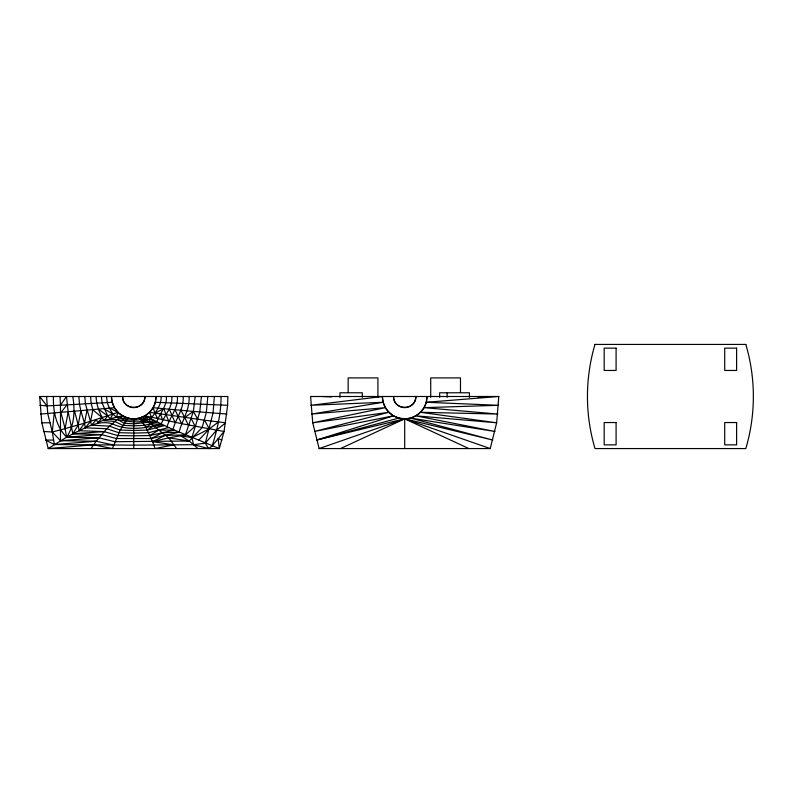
<?xml version="1.0" encoding="UTF-8"?>
<svg xmlns="http://www.w3.org/2000/svg" width="793" height="793" viewBox="0 0 793 793"><rect width="100%" height="100%" fill="white"/><g stroke="black" fill="none" stroke-linecap="round" stroke-linejoin="round"><path stroke-width="1.19" d="M227.621 405.292L227.859 396.5L39.65 396.5L41.801 422.798L48.204 448.57L219.304 448.57L224.042 431.481L227.621 405.292L155.309 402.279C152.712 411.795 143.622 418.763 133.759 418.813C124.124 419.18 117.979 410.923 109.355 408.187L40.602 414.065M498.797 396.5L496.646 422.798L490.243 448.57L319.143 448.57L312.739 422.798L310.588 396.5L498.797 396.5L426.247 402.279C423.64 411.795 414.561 418.763 404.698 418.813L316.536 440.075L393.536 415.829L398.919 418.06L404.698 418.813L492.849 440.075L410.467 418.06L494.981 431.481L415.849 415.829L496.646 422.798L420.478 412.281L497.845 414.065L424.017 407.661L498.559 405.292L426.247 402.279L427.011 396.5A22.313 22.313 0 0 1 404.698 418.813L340.534 448.57M221.039 396.5C221.188 413.361 217.113 429.846 212.227 445.864L208.618 448.57L193.561 444.695L133.759 445.141L54.34 444.536L45.607 440.075L53.617 440.075M214.348 396.5L213.049 413.004L205.288 443.148L208.618 448.57M207.806 396.5L206.339 412.469L202.136 427.596L189.18 441.017L114.955 441.701L98.838 437.835L66.681 437.141L48.204 448.57L93.584 444.814L112.368 448.57L120.179 430.054L127.98 418.06M201.412 396.5L199.767 411.934L191.866 437.686L193.561 444.695L197.923 448.57M195.167 396.5L193.353 411.398L185.393 434.951L168.681 437.835L152.563 441.701L146.031 427.586L139.528 418.06M189.081 396.5C189.914 409.456 182.162 420.211 179.079 432.215L151.255 438.529L116.254 438.529L101.474 434.623L72.887 433.801L66.681 437.141C55.916 426.674 53.081 410.992 53.409 396.5M183.153 396.5C184.115 408.732 175.967 418.357 172.943 429.479L219.304 448.57L218.134 438.668L221.911 440.075M177.394 396.5C178.435 408.018 170.118 416.573 166.976 426.733L172.943 429.479M171.803 396.5C172.844 407.285 164.676 414.927 161.187 423.997C145.406 428.448 127.217 431.164 112.061 423.66C97.777 419.824 85.228 427.952 72.887 433.801L68.148 411.944L66.513 396.5L60.476 405.223L60.496 440.72L96.211 441.235L113.657 445.051M54.211 413.034L52.308 431.987L54.34 444.536L96.211 441.235L106.768 428.755L117.344 419.348L122.598 415.829L126.692 419.586C133.809 420.845 141.213 420.171 147.885 417.336L146.259 420.31C130.082 426.148 113.26 413.609 97.797 422.838L96.369 419.537L91.562 425.217L85.406 403.905L84.831 396.5M166.381 396.5C167.234 406.323 159.502 413.272 156.796 421.856L144.732 425.306L133.759 425.871L122.786 425.306L114.707 421.4L104.012 420.706C99.64 413.391 96.33 405.114 96.092 396.5M161.138 396.5C161.594 406.948 153.446 413.976 148.588 422.253L133.759 423.829L124.095 423.214L117.344 419.348M155.309 402.279L156.072 396.5A22.313 22.313 0 0 1 133.759 418.813L133.759 448.57M101.474 434.623L66.681 437.141L65.085 428.656L68.148 411.944M72.807 396.5C75.008 410.358 74.681 424.939 66.681 437.141M78.913 396.5L79.449 404.232L80.886 410.863L78.2 425.018L79.102 430.698L104.121 431.6L117.562 435.526L133.759 435.833L149.956 435.526L174.242 430.054L158.689 430.113L149.956 435.526M86.982 410.328L84.484 423.184L85.327 427.833L106.768 428.755L118.871 432.7L133.759 433.077L148.648 432.7L168.721 427.536M90.561 396.5L91.175 403.578L92.88 409.793L90.58 421.361L85.327 427.833M98.58 409.257L107.65 415.899L110.227 418.833L116.422 417.207L117.979 412.281L114.43 407.661L112.2 402.279L111.436 396.5A22.313 22.313 0 0 0 133.759 418.813M147.885 417.336L142.225 416.94L140.827 419.586L146.259 420.31L150.858 418.843M110.227 418.833L112.923 414.085L117.979 412.281M90.977 448.57L96.211 441.235M79.102 430.698L84.484 423.184L112.923 414.085L116.422 417.207L119.971 417.485L126.692 419.586M104.012 420.706L107.65 415.899L102.099 402.923L101.415 396.5M112.2 402.279L66.979 404.896L60.922 412.509L65.085 428.656L52.308 431.987L43.466 431.481M212.227 445.864L224.042 431.481L181.557 423.67L144.911 415.829L166.976 426.733M97.797 422.838L102.158 417.713L92.88 409.793M198.498 440.422L209.293 428.894L218.521 421.935L225.718 422.798L216.598 430.193L205.288 443.148L193.561 444.695L189.18 441.017L180.645 435.773L191.866 437.686L209.293 428.894L204.554 420.191L149.54 412.281L151.582 417.336M146.031 427.586L150.779 424.077L161.187 423.997M188.258 424.989L184.719 417.554L193.353 411.398L226.907 414.065M147.339 430.054L153.247 426.128L164.547 425.583L147.339 430.054L133.759 430.49L120.179 430.054L109.414 426.109L91.562 425.217M151.255 438.529L162.496 432.7L179.079 432.215M157.599 418.694L154.962 413.153L163.725 408.722L193.353 411.398L197.784 419.309M176.532 448.57L173.925 444.814L155.141 448.57L152.563 441.701L165.172 435.367L185.393 434.951L195.118 426.287L191.172 418.436M142.125 421.301L148.588 422.253L153.822 420.349M319.143 448.57L404.698 418.813L490.243 448.57M65.085 428.656L84.484 423.184L80.886 410.863M316.536 440.075L398.919 418.06M116.422 417.207L122.598 415.829M382.375 396.5L310.826 405.292L383.138 402.279L385.368 407.661L388.907 412.281L393.536 415.829L314.405 431.481L388.907 412.281L312.739 422.798L385.368 407.661L311.54 414.065L383.138 402.279L382.375 396.5A22.313 22.313 0 0 0 404.698 418.813L468.861 448.57M106.53 396.5L107.253 402.596L109.355 408.187L114.43 407.661M98.838 437.835L60.496 440.72L52.308 431.987L47.739 413.54L46.609 396.5M104.121 431.6L72.887 433.801L78.2 425.018L74.611 411.408M39.888 405.292L46.956 405.877L66.979 404.896M148.588 422.253L156.796 421.856M477.852 396.896L487.645 396.5M41.801 422.798L50.018 422.758M594.998 344.43L745.807 344.43M321.75 396.5L331.533 396.896M218.521 421.935L204.554 420.191M152.563 441.701L173.925 444.814L168.681 437.835L142.225 416.94M168.681 437.835L189.18 441.017M104.071 408.722L112.923 414.085L109.355 408.187M119.971 417.485L125.393 421.301M39.65 396.5L46.956 405.877M181.002 410.328L184.719 417.554M175.075 409.793L181.557 423.67M169.315 409.257L175.025 422.362M168.651 421.053L163.725 408.722L153.089 407.661L154.962 413.153M160.563 414.035L162.446 419.745M60.05 396.5L60.476 405.223M469.416 397.362L469.416 392.783L439.659 392.783L439.659 397.362M460.485 392.476L460.485 377.904L430.728 377.904L430.728 397.333M447.093 392.783L447.093 397.362M404.698 418.813L404.698 448.57M377.914 397.333L377.914 377.904L348.157 377.904L348.157 392.476M362.292 397.362L362.292 392.783L339.969 392.783L339.969 397.362M745.807 344.38A183.669 183.669 0 0 1 745.807 448.57L594.998 448.57A183.669 183.669 0 0 1 594.998 344.38M144.911 396.5C145.456 410.833 122.053 410.833 122.598 396.5A11.161 11.161 0 0 0 133.759 407.661A11.161 11.161 0 0 0 144.911 396.5M415.849 396.5C416.394 410.833 392.991 410.833 393.536 396.5A11.161 11.161 0 0 0 404.698 407.661A11.161 11.161 0 0 0 415.849 396.5M616.092 348.147L604.187 348.147L604.187 370.46L616.092 370.46L616.092 348.147M736.618 348.147L724.713 348.147L724.713 370.46L736.618 370.46L736.618 348.147M616.092 422.54L604.187 422.54L604.187 444.853L616.092 444.853L616.092 422.54M736.618 422.54L724.713 422.54L724.713 444.853L736.618 444.853L736.618 422.54"/></g></svg>
